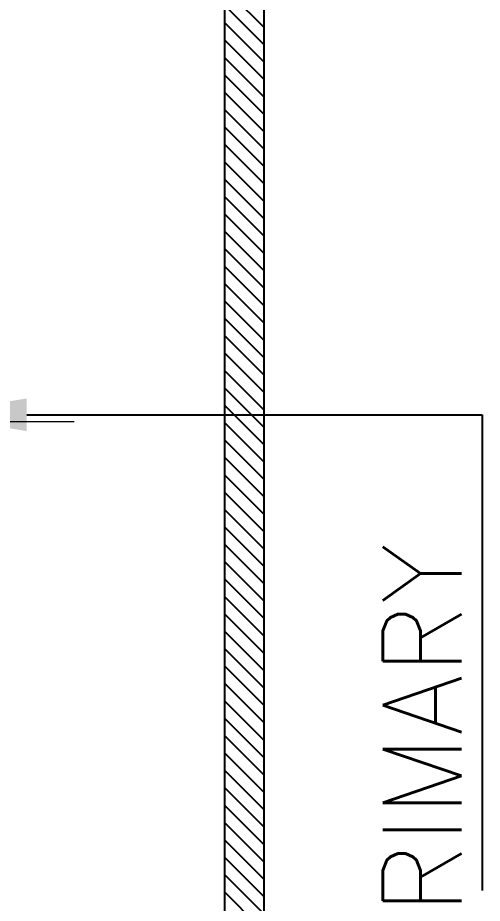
# Model space of a CAD drawing. Header units: metres. Extents: x 529982 to 530436, y 2674144 to 2674502.
# Drawn here: x 530205.41 to 530206.001, y 2674283.386 to 2674284.512 of the extents above; entities that cross this region are included whole.
import ezdxf

# ---------------------------------------------------------------- set-up
doc = ezdxf.new("R2010")
doc.units = ezdxf.units.M
doc.linetypes.add('CENTER2', pattern=[1.125, 0.75, -0.125, 0.125, -0.125])
doc.layers.add('IDT', color=7, linetype='Continuous')
doc.styles.add('RomanS', font='romans.shx')

# ---------------------------------------------------------------- blocks, each defined once
blk = doc.blocks.new('IDT')
at = {"layer": 'IDT', "color": 7, "ltscale": 0.1}
blk.add_line((26.1561, 22.1108), (26.1561, 20.4105), dxfattribs=at)
at = {"layer": 'IDT', "color": 8, "ltscale": 0.1}
blk.add_line((26.1561, 22.1108), (26.1561, 20.4105), dxfattribs=at)
at = {"layer": 'IDT', "color": 7}
blk.add_line((26.2061, 22.0608), (26.2061, 20.4605), dxfattribs=at)
at = {"layer": 'IDT', "color": 8}
for p, q in [((26.2061, 22.0608), (26.2061, 20.4605)), ((25.8784, 21.252), (25.8784, 21.8567)), ((26.4579, 21.252), (25.8784, 21.252))]:
    blk.add_line(p, q, dxfattribs=at)
at = {"layer": 'IDT', "color": 8, "linetype": 'Continuous'}
for p, q in [((26.2061, 21.8589), (26.1561, 21.9089)), ((26.2061, 21.8368), (26.1561, 21.8868)), ((26.2061, 21.8147), (26.1561, 21.8647)), ((26.2061, 21.7926), (26.1561, 21.8426)), ((26.2061, 21.7705), (26.1561, 21.8205)), ((26.2061, 21.7484), (26.1561, 21.7984)), ((26.2061, 21.7263), (26.1561, 21.7763)), ((26.2061, 21.7042), (26.1561, 21.7542)), ((26.2061, 21.6821), (26.1561, 21.7321)), ((26.2061, 21.66), (26.1561, 21.71)), ((26.2061, 21.6379), (26.1561, 21.6879)), ((26.2061, 21.6158), (26.1561, 21.6658)), ((26.2061, 21.5937), (26.1561, 21.6437)), ((26.2061, 21.5716), (26.1561, 21.6216)), ((26.2061, 21.5495), (26.1561, 21.5995)), ((26.2061, 21.5274), (26.1561, 21.5774)), ((26.2061, 21.5053), (26.1561, 21.5553)), ((26.2061, 21.4832), (26.1561, 21.5332)), ((26.2061, 21.4611), (26.1561, 21.5111)), ((26.2061, 21.439), (26.1561, 21.489)), ((26.2061, 21.4169), (26.1561, 21.4669)), ((26.2061, 21.3948), (26.1561, 21.4448)), ((26.2061, 21.3728), (26.1561, 21.4228)), ((26.2061, 21.3507), (26.1561, 21.4007)), ((26.2061, 21.3286), (26.1561, 21.3786)), ((26.2061, 21.3065), (26.1561, 21.3565)), ((26.2061, 21.2844), (26.1561, 21.3344)), ((26.2061, 21.2623), (26.1561, 21.3123)), ((26.2061, 21.2402), (26.1561, 21.2902)), ((26.2061, 21.2181), (26.1561, 21.2681)), ((26.2061, 21.196), (26.1561, 21.246)), ((26.2061, 21.1739), (26.1561, 21.2239)), ((26.2061, 21.1518), (26.1561, 21.2018)), ((26.2061, 21.1297), (26.1561, 21.1797)), ((26.2061, 21.1076), (26.1561, 21.1576)), ((26.2061, 21.0855), (26.1561, 21.1355)), ((26.2061, 21.0634), (26.1561, 21.1134)), ((26.2061, 21.0413), (26.1561, 21.0913)), ((26.2061, 21.0192), (26.1561, 21.0692)), ((26.2061, 20.9971), (26.1561, 21.0471)), ((26.2061, 20.975), (26.1561, 21.025)), ((26.2061, 20.9529), (26.1561, 21.0029)), ((26.2061, 20.9308), (26.1561, 20.9808)), ((26.2061, 20.9087), (26.1561, 20.9587)), ((26.2061, 20.8866), (26.1561, 20.9366)), ((26.2061, 20.8645), (26.1561, 20.9145)), ((26.2061, 20.8424), (26.1561, 20.8924)), ((26.2061, 20.8203), (26.1561, 20.8703)), ((26.2061, 20.7982), (26.1561, 20.8482)), ((26.2061, 20.7761), (26.1561, 20.8261)), ((26.2061, 20.754), (26.1561, 20.804)), ((26.2061, 20.7319), (26.1561, 20.7819)), ((26.2061, 20.7098), (26.1561, 20.7598))]:
    blk.add_line(p, q, dxfattribs=at)
at = {"layer": 'IDT', "color": 253, "linetype": 'CENTER2', "lineweight": 5, "ltscale": 0.5}
blk.add_line((27.4477, 21.2604), (26.331, 21.2604), dxfattribs=at)
at = {"layer": 'IDT', "color": 8}
blk.add_solid([(26.4579, 21.2728), (26.5829, 21.252), (26.4579, 21.2312)], dxfattribs=at)
at = {"layer": 'IDT', "color": 8, "style": 'RomanS'}
blk.add_text('PRIMARY', height=0.1, rotation=270, dxfattribs=at).set_placement((25.9048, 21.9768))

msp = doc.modelspace()

# ---------------------------------------------------------------- block references
at = {"layer": 'IDT', "color": 8, "rotation": 180}
msp.add_blockref('IDT', (530231.8793, 2674305.2589), dxfattribs=at)

doc.saveas('drawing.dxf')
